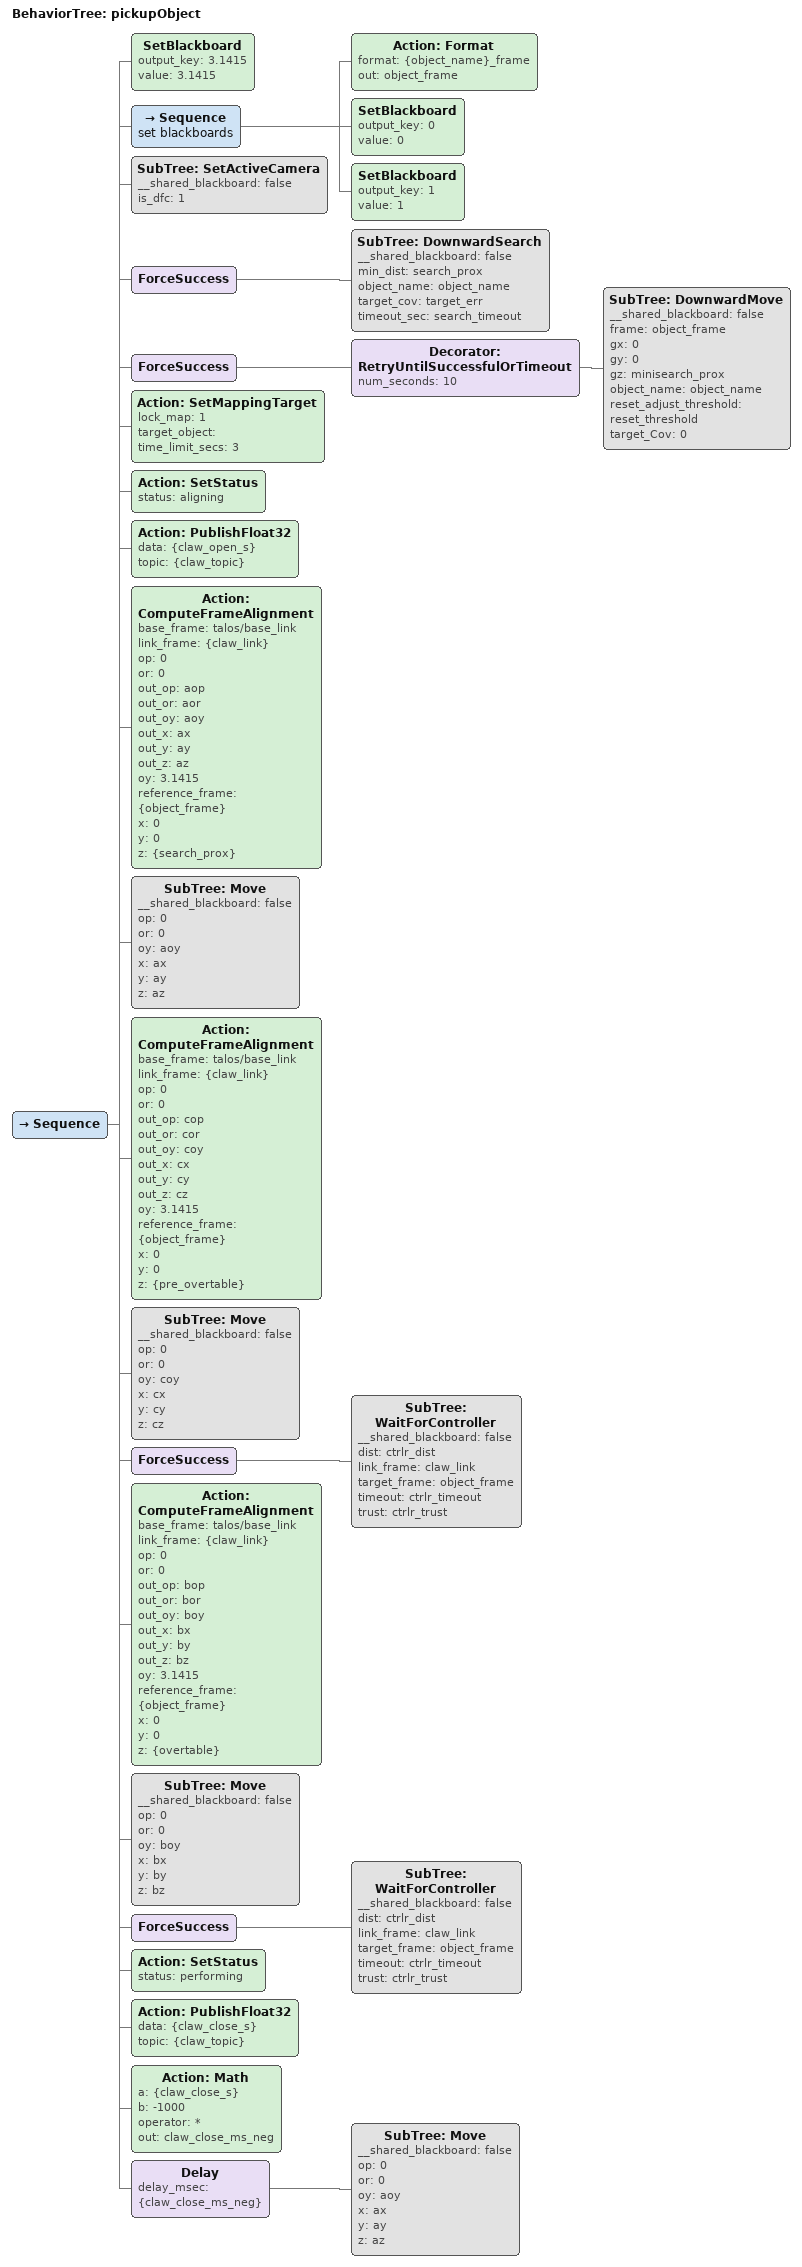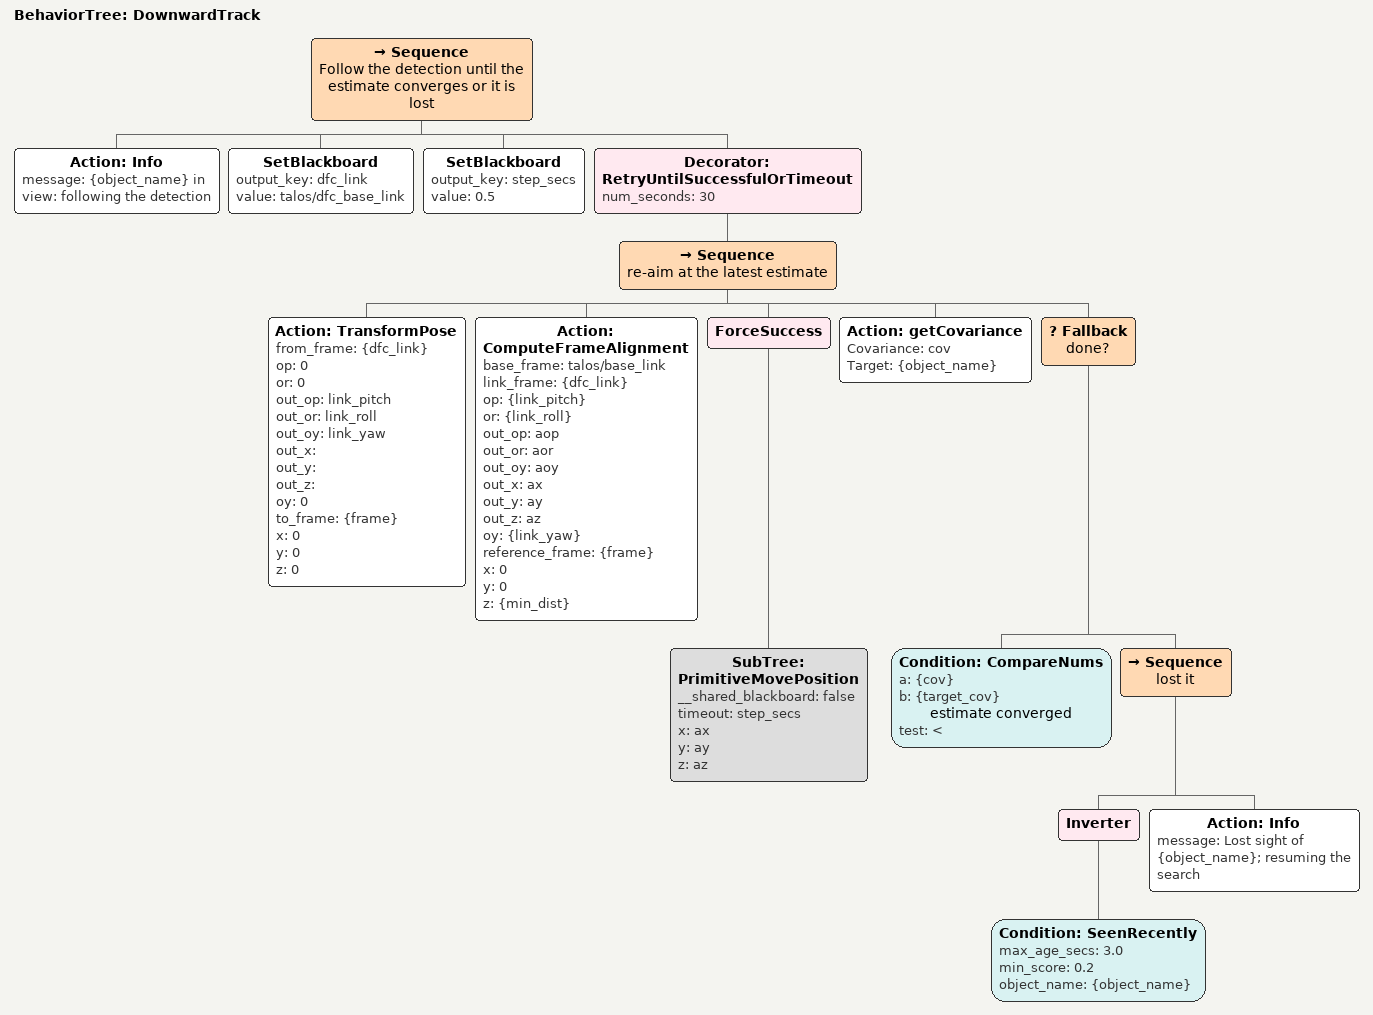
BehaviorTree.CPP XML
<BehaviorTree ID="pickupObject">
    <Sequence>
        <SetBlackboard output_key="3.1415" value="3.1415"/>
        <Sequence name="set blackboards">
            <Action ID="Format" format="{object_name}_frame" out="object_frame"/>
            <SetBlackboard output_key="0" value="0"/>
            <SetBlackboard output_key="1" value="1"/>
        </Sequence>
        <SubTree ID="SetActiveCamera" __shared_blackboard="false" is_dfc="1"/>
        <ForceSuccess>
            <SubTree ID="DownwardSearch" __shared_blackboard="false" min_dist="search_prox" object_name="object_name" target_cov="target_err" timeout_sec="search_timeout"/>
        </ForceSuccess>
        <ForceSuccess>
            <Decorator ID="RetryUntilSuccessfulOrTimeout" num_seconds="10">
                <SubTree ID="DownwardMove" __shared_blackboard="false" frame="object_frame" gx="0" gy="0" gz="minisearch_prox" object_name="object_name" reset_adjust_threshold="reset_threshold" target_Cov="0"/>
            </Decorator>
        </ForceSuccess>
        <Action ID="SetMappingTarget" lock_map="1" target_object="" time_limit_secs="3"/>
        <Action ID="SetStatus" status="aligning"/>
        <Action ID="PublishFloat32" data="{claw_open_s}" topic="{claw_topic}"/>
        <Action ID="ComputeFrameAlignment" base_frame="talos/base_link" link_frame="{claw_link}" op="0" or="0" out_op="aop" out_or="aor" out_oy="aoy" out_x="ax" out_y="ay" out_z="az" oy="3.1415" reference_frame="{object_frame}" x="0" y="0" z="{search_prox}"/>
        <SubTree ID="Move" __shared_blackboard="false" op="0" or="0" oy="aoy" x="ax" y="ay" z="az"/>
        <Action ID="ComputeFrameAlignment" base_frame="talos/base_link" link_frame="{claw_link}" op="0" or="0" out_op="cop" out_or="cor" out_oy="coy" out_x="cx" out_y="cy" out_z="cz" oy="3.1415" reference_frame="{object_frame}" x="0" y="0" z="{pre_overtable}"/>
        <SubTree ID="Move" __shared_blackboard="false" op="0" or="0" oy="coy" x="cx" y="cy" z="cz"/>
        <ForceSuccess>
            <SubTree ID="WaitForController" __shared_blackboard="false" dist="ctrlr_dist" link_frame="claw_link" target_frame="object_frame" timeout="ctrlr_timeout" trust="ctrlr_trust"/>
        </ForceSuccess>
        <Action ID="ComputeFrameAlignment" base_frame="talos/base_link" link_frame="{claw_link}" op="0" or="0" out_op="bop" out_or="bor" out_oy="boy" out_x="bx" out_y="by" out_z="bz" oy="3.1415" reference_frame="{object_frame}" x="0" y="0" z="{overtable}"/>
        <SubTree ID="Move" __shared_blackboard="false" op="0" or="0" oy="boy" x="bx" y="by" z="bz"/>
        <ForceSuccess>
            <SubTree ID="WaitForController" __shared_blackboard="false" dist="ctrlr_dist" link_frame="claw_link" target_frame="object_frame" timeout="ctrlr_timeout" trust="ctrlr_trust"/>
        </ForceSuccess>
        <Action ID="SetStatus" status="performing"/>
        <Action ID="PublishFloat32" data="{claw_close_s}" topic="{claw_topic}"/>
        <Action ID="Math" a="{claw_close_s}" b="-1000" operator="*" out="claw_close_ms_neg"/>
        <Delay delay_msec="{claw_close_ms_neg}">
            <SubTree ID="Move" __shared_blackboard="false" op="0" or="0" oy="aoy" x="ax" y="ay" z="az"/>
        </Delay>
    </Sequence>
</BehaviorTree>

<BehaviorTree ID="DownwardTrack">
    <Sequence name="Follow the detection until the estimate converges or it is lost">
        <Action ID="Info" message="{object_name} in view: following the detection"/>
        <SetBlackboard output_key="dfc_link" value="talos/dfc_base_link"/>
        <SetBlackboard output_key="step_secs" value="0.5"/>
        <Decorator ID="RetryUntilSuccessfulOrTimeout" num_seconds="30">
            <Sequence name="re-aim at the latest estimate">
                <Action ID="TransformPose" from_frame="{dfc_link}" op="0" or="0" out_op="link_pitch" out_or="link_roll" out_oy="link_yaw" out_x="" out_y="" out_z="" oy="0" to_frame="{frame}" x="0" y="0" z="0"/>
                <Action ID="ComputeFrameAlignment" base_frame="talos/base_link" link_frame="{dfc_link}" op="{link_pitch}" or="{link_roll}" out_op="aop" out_or="aor" out_oy="aoy" out_x="ax" out_y="ay" out_z="az" oy="{link_yaw}" reference_frame="{frame}" x="0" y="0" z="{min_dist}"/>
                <ForceSuccess>
                    <SubTree ID="PrimitiveMovePosition" __shared_blackboard="false" timeout="step_secs" x="ax" y="ay" z="az"/>
                </ForceSuccess>
                <Action Covariance="cov" ID="getCovariance" Target="{object_name}"/>
                <Fallback name="done?">
                    <Condition ID="CompareNums" a="{cov}" b="{target_cov}" name="estimate converged" test="&lt;"/>
                    <Sequence name="lost it">
                        <Inverter>
                            <Condition ID="SeenRecently" max_age_secs="3.0" min_score="0.2" object_name="{object_name}"/>
                        </Inverter>
                        <Action ID="Info" message="Lost sight of {object_name}; resuming the search"/>
                    </Sequence>
                </Fallback>
            </Sequence>
        </Decorator>
    </Sequence>
</BehaviorTree>
